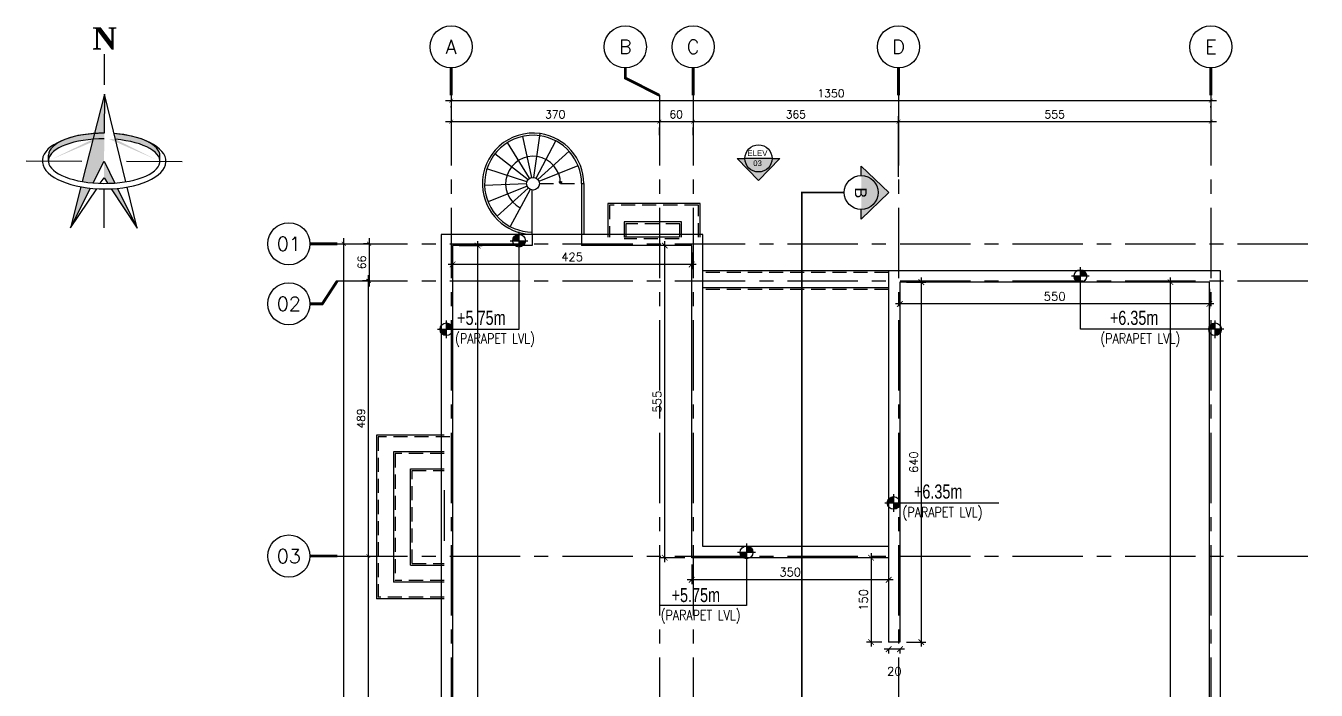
# Model space of a CAD drawing. Header units: centimetres. Extents: x -2093 to 2270, y -504 to 3084.
# Drawn here: x -23 to 2270, y 1902 to 3084 of the extents above; entities that cross this region are included whole.
import ezdxf
from ezdxf.enums import TextEntityAlignment as Align

# ---------------------------------------------------------------- set-up
doc = ezdxf.new("R2010")
doc.units = ezdxf.units.CM
doc.header["$LTSCALE"] = 100
doc.header["$MEASUREMENT"] = 0
for name, pattern in [('GRID$0$GRID$0$XREF GRID$0$GRIDS$0$CENTER', [2, 1.25, -0.25, 0.25, -0.25]), ('GRID$0$GRIDS$0$CENTER', [2, 1.25, -0.25, 0.25, -0.25]), ('HIDDEN', [0.375, 0.25, -0.125]), ('XREF CUTTING LINES$0$ACAD_ISO10W100', [18, 12, -3, 0, -3]), ('XREF CUTTING LINES$0$DASHDOT', [1, 0.5, -0.25, 0, -0.25])]:
    doc.linetypes.add(name, pattern=pattern)
for name, color, linetype in [('$0$FINAL PLOT NORTH', 4, 'Continuous'), ('$0$NORTH', 4, 'Continuous'), ('DIM IN', 1, 'Continuous'), ('GRID$0$DIM IN', 1, 'Continuous'), ('GRID$0$GRID', 11, 'GRID$0$GRIDS$0$CENTER'), ('GRID$0$XREF GRID', 11, 'GRID$0$GRID$0$XREF GRID$0$GRIDS$0$CENTER'), ('LVL', 2, 'Continuous'), ('STAIR', 4, 'Continuous'), ('STAIRS', 4, 'Continuous'), ('WALL-01', 7, 'Continuous'), ('WALL-02', 3, 'Continuous'), ('WALL-03', 2, 'Continuous'), ('WINDOW', 1, 'Continuous'), ('XREF CUTTING LINES$0$ELEV', 2, 'XREF CUTTING LINES$0$ACAD_ISO10W100'), ('XREF CUTTING LINES$0$SECTION LINE', 6, 'XREF CUTTING LINES$0$DASHDOT'), ('XREF CUTTING LINES$0$WALL SECT LINE', 6, 'XREF CUTTING LINES$0$DASHDOT')]:
    doc.layers.add(name, color=color, linetype=linetype)
doc.layers.add('WALL', color=3, linetype='Continuous', lineweight=25)
doc.styles.add('$0$FINAL PLOT$0$TNR', font='timesbd.ttf')
doc.styles.add('22', font='romans.shx')
doc.styles.add('GRID$0$GRID$0$XREF GRID$0$GRIDS$0$18', font='romans.shx', dxfattribs={"width": 0.85, "height": 15})
doc.styles.add('GRID$0$GRIDS$0$18', font='romans.shx', dxfattribs={"width": 0.85, "height": 15})
doc.styles.add('GRID$0$ROMANS', font='romans')
doc.styles.add('ROMANS', font='romans')
doc.styles.add('STYLE6', font='swisscl.ttf')
doc.styles.add('XREF CUTTING LINES$0$ART', font='arial.ttf')
doc.styles.add('XREF CUTTING LINES$0$ART-PS-1', font='arial.ttf', dxfattribs={"height": 20})
doc.dimstyles.new('100', dxfattribs={"dimtxt": 15, "dimasz": 10, "dimexe": 8, "dimexo": 12, "dimgap": 6, "dimtad": 1, "dimdec": 0, "dimzin": 0, "dimdsep": 46, "dimtxsty": '22', "dimblk": 'ARCHTICK', "dimcen": 30, "dimdle": 8, "dimclrd": 1, "dimclre": 1, "dimclrt": 2, "dimadec": 0, "dimazin": 0, "dimtfac": 1, "dimtdec": 0, "dimtmove": 2, "dimatfit": 3, "dimldrblk": 'OBLIQUE', "dimfxl": 100, "dimtolj": 1, "dimtzin": 0, "dimarcsym": 0})
doc.dimstyles.new('GRID$0$AS-17-100', dxfattribs={"dimtxt": 14, "dimasz": 7, "dimexe": 10, "dimexo": 25, "dimgap": 6, "dimtad": 1, "dimtoh": 1, "dimdec": 0, "dimdsep": 46, "dimtxsty": 'GRID$0$ROMANS', "dimblk1": 'GRID$0$_ARCHTICK', "dimblk2": 'GRID$0$_ARCHTICK', "dimsah": 1, "dimcen": 25, "dimdle": 10, "dimclrd": 1, "dimclre": 1, "dimclrt": 2, "dimadec": 0, "dimazin": 0, "dimtfac": 1, "dimtdec": 0, "dimtofl": 0, "dimtmove": 2, "dimatfit": 3, "dimldrblk": 'GRID$0$_ARCHTICK', "dimfxl": 1, "dimtolj": 1, "dimtzin": 0, "dimarcsym": 0})

# ---------------------------------------------------------------- blocks, each defined once
blk = doc.blocks.new('_ARCHTICK')
at = {"color": 0, "linetype": 'ByBlock', "const_width": 0.15}
blk.add_lwpolyline([(-0.5, -0.5), (0.5, 0.5)], dxfattribs=at)
blk = doc.blocks.new('*D265')
at = {"layer": 'Defpoints', "color": 0, "transparency": 16777216}
for p in [(1160, 2138), (1510, 2138), (1160, 2098.8)]:
    blk.add_point(p, dxfattribs=at)
at = {"layer": 'DIM IN', "color": 1, "lineweight": -2, "transparency": 16777216}
for p, q in [((1160, 2126), (1160, 2090.8)), ((1510, 2126), (1510, 2090.8)), ((1518, 2098.8), (1152, 2098.8))]:
    blk.add_line(p, q, dxfattribs=at)
at = {"layer": 'DIM IN', "color": 1, "lineweight": -2, "transparency": 16777216, "xscale": 10, "yscale": 10, "zscale": 10, "rotation": 180}
blk.add_blockref('_ARCHTICK', (1160, 2098.8), dxfattribs=at)
at = {"layer": 'DIM IN', "color": 1, "lineweight": -2, "transparency": 16777216, "xscale": 10, "yscale": 10, "zscale": 10}
blk.add_blockref('_ARCHTICK', (1510, 2098.8), dxfattribs=at)
at = {"layer": 'DIM IN', "color": 2, "transparency": 16777216, "insert": (1335, 2112.3), "char_height": 15, "attachment_point": 5, "style": '22'}
blk.add_mtext('\\A1;350', dxfattribs=at)
blk = doc.blocks.new('_OBLIQUE')
at = {"color": 0, "linetype": 'ByBlock'}
blk.add_line((-0.5, -0.5), (0.5, 0.5), dxfattribs=at)
blk = doc.blocks.new('*D266')
at = {"layer": 'Defpoints', "color": 0, "transparency": 16777216}
for p in [(1112, 2693), (1160, 2693), (1160, 2138)]:
    blk.add_point(p, dxfattribs=at)
at = {"layer": 'DIM IN', "color": 1, "lineweight": -2, "transparency": 16777216}
for p, q in [((1148, 2693), (1104, 2693)), ((1112, 2130), (1112, 2701)), ((1148, 2138), (1104, 2138))]:
    blk.add_line(p, q, dxfattribs=at)
at = {"layer": 'DIM IN', "color": 1, "lineweight": -2, "transparency": 16777216, "xscale": 10, "yscale": 10, "zscale": 10}
for p, rotation in [((1112, 2693), 90), ((1112, 2138), 270)]:
    blk.add_blockref('_ARCHTICK', p, dxfattribs=dict(at, rotation=rotation))
at = {"layer": 'DIM IN', "color": 2, "transparency": 16777216, "insert": (1098.5, 2415.5), "char_height": 15, "attachment_point": 5, "rotation": 90, "style": '22'}
blk.add_mtext('\\A1;555', dxfattribs=at)
blk = doc.blocks.new('*D267')
at = {"layer": 'Defpoints', "color": 0, "transparency": 16777216}
for p in [(735, 2693), (1160, 2693), (735, 2659.4)]:
    blk.add_point(p, dxfattribs=at)
at = {"layer": 'DIM IN', "color": 1, "lineweight": -2, "transparency": 16777216}
for p, q in [((735, 2681), (735, 2651.4)), ((1160, 2681), (1160, 2651.4)), ((1168, 2659.4), (727, 2659.4))]:
    blk.add_line(p, q, dxfattribs=at)
at = {"layer": 'DIM IN', "color": 1, "lineweight": -2, "transparency": 16777216, "xscale": 10, "yscale": 10, "zscale": 10, "rotation": 180}
blk.add_blockref('_ARCHTICK', (735, 2659.4), dxfattribs=at)
at = {"layer": 'DIM IN', "color": 1, "lineweight": -2, "transparency": 16777216, "xscale": 10, "yscale": 10, "zscale": 10}
blk.add_blockref('_ARCHTICK', (1160, 2659.4), dxfattribs=at)
at = {"layer": 'DIM IN', "color": 2, "transparency": 16777216, "insert": (947.5, 2672.9), "char_height": 15, "attachment_point": 5, "style": '22'}
blk.add_mtext('\\A1;425', dxfattribs=at)
blk = doc.blocks.new('*D268')
at = {"layer": 'Defpoints', "color": 0, "transparency": 16777216}
for p in [(735, 2693), (735, 813), (779.6, 813)]:
    blk.add_point(p, dxfattribs=at)
at = {"layer": 'DIM IN', "color": 1, "lineweight": -2, "transparency": 16777216}
for p, q in [((747, 2693), (787.6, 2693)), ((779.6, 2701), (779.6, 805)), ((747, 813), (787.6, 813))]:
    blk.add_line(p, q, dxfattribs=at)
at = {"layer": 'DIM IN', "color": 1, "lineweight": -2, "transparency": 16777216, "xscale": 10, "yscale": 10, "zscale": 10}
for p, rotation in [((779.6, 2693), 90), ((779.6, 813), 270)]:
    blk.add_blockref('_ARCHTICK', p, dxfattribs=dict(at, rotation=rotation))
at = {"layer": 'DIM IN', "color": 2, "transparency": 16777216, "insert": (766.1, 1753), "char_height": 15, "attachment_point": 5, "rotation": 90, "style": '22'}
blk.add_mtext('\\A1;1880', dxfattribs=at)
blk = doc.blocks.new('*D275')
at = {"layer": 'Defpoints', "color": 0, "transparency": 16777216}
for p in [(2010.9, 2628), (2080, 2628), (2080, 773)]:
    blk.add_point(p, dxfattribs=at)
at = {"layer": 'DIM IN', "color": 1, "lineweight": -2, "transparency": 16777216}
for p, q in [((2068, 2628), (2002.9, 2628)), ((2010.9, 765), (2010.9, 2636)), ((2068, 773), (2002.9, 773))]:
    blk.add_line(p, q, dxfattribs=at)
at = {"layer": 'DIM IN', "color": 1, "lineweight": -2, "transparency": 16777216, "xscale": 10, "yscale": 10, "zscale": 10}
for p, rotation in [((2010.9, 2628), 90), ((2010.9, 773), 270)]:
    blk.add_blockref('_ARCHTICK', p, dxfattribs=dict(at, rotation=rotation))
at = {"layer": 'DIM IN', "color": 2, "transparency": 16777216, "insert": (1997.4, 1700.5), "char_height": 15, "attachment_point": 5, "rotation": 90, "style": '22'}
blk.add_mtext('\\A1;1855', dxfattribs=at)
blk = doc.blocks.new('*D276')
at = {"layer": 'Defpoints', "color": 0, "transparency": 16777216}
for p in [(1530, 2628), (2080, 2628), (1530, 2589.2)]:
    blk.add_point(p, dxfattribs=at)
at = {"layer": 'DIM IN', "color": 1, "lineweight": -2, "transparency": 16777216}
for p, q in [((1530, 2616), (1530, 2581.2)), ((2080, 2616), (2080, 2581.2)), ((2088, 2589.2), (1522, 2589.2))]:
    blk.add_line(p, q, dxfattribs=at)
at = {"layer": 'DIM IN', "color": 1, "lineweight": -2, "transparency": 16777216, "xscale": 10, "yscale": 10, "zscale": 10, "rotation": 180}
blk.add_blockref('_ARCHTICK', (1530, 2589.2), dxfattribs=at)
at = {"layer": 'DIM IN', "color": 1, "lineweight": -2, "transparency": 16777216, "xscale": 10, "yscale": 10, "zscale": 10}
blk.add_blockref('_ARCHTICK', (2080, 2589.2), dxfattribs=at)
at = {"layer": 'DIM IN', "color": 2, "transparency": 16777216, "insert": (1805, 2602.7), "char_height": 15, "attachment_point": 5, "style": '22'}
blk.add_mtext('\\A1;550', dxfattribs=at)
blk = doc.blocks.new('*D277')
at = {"layer": 'Defpoints', "color": 0, "transparency": 16777216}
for p in [(1530, 2628), (1530, 1988), (1568, 1988)]:
    blk.add_point(p, dxfattribs=at)
at = {"layer": 'DIM IN', "color": 1, "lineweight": -2, "transparency": 16777216}
for p, q in [((1542, 2628), (1576, 2628)), ((1568, 2636), (1568, 1980)), ((1542, 1988), (1576, 1988))]:
    blk.add_line(p, q, dxfattribs=at)
at = {"layer": 'DIM IN', "color": 1, "lineweight": -2, "transparency": 16777216, "xscale": 10, "yscale": 10, "zscale": 10}
for p, rotation in [((1568, 2628), 90), ((1568, 1988), 270)]:
    blk.add_blockref('_ARCHTICK', p, dxfattribs=dict(at, rotation=rotation))
at = {"layer": 'DIM IN', "color": 2, "transparency": 16777216, "insert": (1554.5, 2308), "char_height": 15, "attachment_point": 5, "rotation": 90, "style": '22'}
blk.add_mtext('\\A1;640', dxfattribs=at)
blk = doc.blocks.new('*D278')
at = {"layer": 'Defpoints', "color": 0, "transparency": 16777216}
for p in [(1510, 1988), (1510, 1975.4), (1530, 1988)]:
    blk.add_point(p, dxfattribs=at)
at = {"layer": 'DIM IN', "color": 1, "lineweight": -2, "transparency": 16777216}
for p, q in [((1538, 1975.4), (1502, 1975.4)), ((1510, 1976), (1510, 1967.4)), ((1530, 1976), (1530, 1967.4))]:
    blk.add_line(p, q, dxfattribs=at)
at = {"layer": 'DIM IN', "color": 1, "lineweight": -2, "transparency": 16777216, "xscale": 10, "yscale": 10, "zscale": 10, "rotation": 180}
blk.add_blockref('_ARCHTICK', (1510, 1975.4), dxfattribs=at)
at = {"layer": 'DIM IN', "color": 1, "lineweight": -2, "transparency": 16777216, "xscale": 10, "yscale": 10, "zscale": 10}
blk.add_blockref('_ARCHTICK', (1530, 1975.4), dxfattribs=at)
at = {"layer": 'DIM IN', "color": 2, "transparency": 16777216, "insert": (1520, 1935.9), "char_height": 15, "attachment_point": 5, "style": '22'}
blk.add_mtext('\\A1;20', dxfattribs=at)
blk = doc.blocks.new('*D279')
at = {"layer": 'Defpoints', "color": 0, "transparency": 16777216}
for p in [(1510, 2138), (1478.8, 1988), (1510, 1988)]:
    blk.add_point(p, dxfattribs=at)
at = {"layer": 'DIM IN', "color": 1, "lineweight": -2, "transparency": 16777216}
for p, q in [((1498, 2138), (1470.8, 2138)), ((1478.8, 2146), (1478.8, 1980)), ((1498, 1988), (1470.8, 1988))]:
    blk.add_line(p, q, dxfattribs=at)
at = {"layer": 'DIM IN', "color": 1, "lineweight": -2, "transparency": 16777216, "xscale": 10, "yscale": 10, "zscale": 10}
for p, rotation in [((1478.8, 2138), 90), ((1478.8, 1988), 270)]:
    blk.add_blockref('_ARCHTICK', p, dxfattribs=dict(at, rotation=rotation))
at = {"layer": 'DIM IN', "color": 2, "transparency": 16777216, "insert": (1465.3, 2063), "char_height": 15, "attachment_point": 5, "rotation": 90, "style": '22'}
blk.add_mtext('\\A1;150', dxfattribs=at)
blk = doc.blocks.new('GRID$0$_ARCHTICK')
at = {"color": 0, "linetype": 'ByBlock', "const_width": 0.15}
blk.add_lwpolyline([(-0.5, -0.5), (0.5, 0.5)], dxfattribs=at)
blk = doc.blocks.new('*D429')
at = {"layer": 'Defpoints', "color": 0, "transparency": 16777216}
for p in [(-972.5, 2930.6, 0), (-972.5, 2913.3), (-417.5, 2930.6, 0)]:
    blk.add_point(p, dxfattribs=at)
at = {"layer": 'GRID$0$DIM IN', "color": 1, "lineweight": -2, "transparency": 16777216}
for p, q in [((-407.5, 2913.3), (-982.5, 2913.3)), ((-972.5, 2905.6), (-972.5, 2903.3)), ((-417.5, 2905.6), (-417.5, 2903.3))]:
    blk.add_line(p, q, dxfattribs=at)
at = {"layer": 'GRID$0$DIM IN', "color": 1, "lineweight": -2, "transparency": 16777216, "xscale": 7, "yscale": 7, "zscale": 7, "rotation": 180}
blk.add_blockref('GRID$0$_ARCHTICK', (-972.5, 2913.3), dxfattribs=at)
at = {"layer": 'GRID$0$DIM IN', "color": 1, "lineweight": -2, "transparency": 16777216, "xscale": 7, "yscale": 7, "zscale": 7}
blk.add_blockref('GRID$0$_ARCHTICK', (-417.5, 2913.3), dxfattribs=at)
at = {"layer": 'GRID$0$DIM IN', "color": 2, "transparency": 16777216, "insert": (-695, 2926.3), "char_height": 14, "attachment_point": 5, "style": 'GRID$0$ROMANS'}
blk.add_mtext('\\A1;555', dxfattribs=at)
blk = doc.blocks.new('*D430')
at = {"layer": 'Defpoints', "color": 0, "transparency": 16777216}
for p in [(-1337.5, 2914.6), (-1337.5, 2913.3), (-972.5, 2790.2, 0)]:
    blk.add_point(p, dxfattribs=at)
at = {"layer": 'GRID$0$DIM IN', "color": 1, "lineweight": -2, "transparency": 16777216}
for p, q in [((-962.5, 2913.3), (-1347.5, 2913.3)), ((-972.5, 2815.2), (-972.5, 2923.3)), ((-1337.5, 2889.6), (-1337.5, 2903.3))]:
    blk.add_line(p, q, dxfattribs=at)
at = {"layer": 'GRID$0$DIM IN', "color": 1, "lineweight": -2, "transparency": 16777216, "xscale": 7, "yscale": 7, "zscale": 7, "rotation": 180}
blk.add_blockref('GRID$0$_ARCHTICK', (-1337.5, 2913.3), dxfattribs=at)
at = {"layer": 'GRID$0$DIM IN', "color": 1, "lineweight": -2, "transparency": 16777216, "xscale": 7, "yscale": 7, "zscale": 7}
blk.add_blockref('GRID$0$_ARCHTICK', (-972.5, 2913.3), dxfattribs=at)
at = {"layer": 'GRID$0$DIM IN', "color": 2, "transparency": 16777216, "insert": (-1155, 2926.3), "char_height": 14, "attachment_point": 5, "style": 'GRID$0$ROMANS'}
blk.add_mtext('\\A1;365', dxfattribs=at)
blk = doc.blocks.new('*D431')
at = {"layer": 'Defpoints', "color": 0, "transparency": 16777216}
for p in [(-1397.5, 2914.6, 0), (-1397.5, 2913.3), (-1337.5, 2914.6)]:
    blk.add_point(p, dxfattribs=at)
at = {"layer": 'GRID$0$DIM IN', "color": 1, "lineweight": -2, "transparency": 16777216}
for p, q in [((-1327.5, 2913.3), (-1407.5, 2913.3)), ((-1397.5, 2889.6), (-1397.5, 2903.3)), ((-1337.5, 2889.6), (-1337.5, 2903.3))]:
    blk.add_line(p, q, dxfattribs=at)
at = {"layer": 'GRID$0$DIM IN', "color": 1, "lineweight": -2, "transparency": 16777216, "xscale": 7, "yscale": 7, "zscale": 7, "rotation": 180}
blk.add_blockref('GRID$0$_ARCHTICK', (-1397.5, 2913.3), dxfattribs=at)
at = {"layer": 'GRID$0$DIM IN', "color": 1, "lineweight": -2, "transparency": 16777216, "xscale": 7, "yscale": 7, "zscale": 7}
blk.add_blockref('GRID$0$_ARCHTICK', (-1337.5, 2913.3), dxfattribs=at)
at = {"layer": 'GRID$0$DIM IN', "color": 2, "transparency": 16777216, "insert": (-1367.5, 2926.3), "char_height": 14, "attachment_point": 5, "style": 'GRID$0$ROMANS'}
blk.add_mtext('\\A1;60', dxfattribs=at)
blk = doc.blocks.new('*D432')
at = {"layer": 'Defpoints', "color": 0, "transparency": 16777216}
for p in [(-1767.5, 2960.3, 0), (-1397.5, 2950.8), (-1767.5, 2913.3)]:
    blk.add_point(p, dxfattribs=at)
at = {"layer": 'GRID$0$DIM IN', "color": 1, "lineweight": -2, "transparency": 16777216}
for p, q in [((-1767.5, 2935.3), (-1767.5, 2903.3)), ((-1387.5, 2913.3), (-1777.5, 2913.3)), ((-1397.5, 2925.8), (-1397.5, 2903.3))]:
    blk.add_line(p, q, dxfattribs=at)
at = {"layer": 'GRID$0$DIM IN', "color": 1, "lineweight": -2, "transparency": 16777216, "xscale": 7, "yscale": 7, "zscale": 7, "rotation": 180}
blk.add_blockref('GRID$0$_ARCHTICK', (-1767.5, 2913.3), dxfattribs=at)
at = {"layer": 'GRID$0$DIM IN', "color": 1, "lineweight": -2, "transparency": 16777216, "xscale": 7, "yscale": 7, "zscale": 7}
blk.add_blockref('GRID$0$_ARCHTICK', (-1397.5, 2913.3), dxfattribs=at)
at = {"layer": 'GRID$0$DIM IN', "color": 2, "transparency": 16777216, "insert": (-1582.5, 2926.3), "char_height": 14, "attachment_point": 5, "style": 'GRID$0$ROMANS'}
blk.add_mtext('\\A1;370', dxfattribs=at)
blk = doc.blocks.new('*D423')
at = {"layer": 'Defpoints', "color": 0, "transparency": 16777216}
for p in [(-1767.5, 2963.3, 0), (-417.5, 2963.3, 0), (-417.5, 2950.8)]:
    blk.add_point(p, dxfattribs=at)
at = {"layer": 'GRID$0$DIM IN', "color": 1, "lineweight": -2, "transparency": 16777216}
for p, q in [((-1777.5, 2950.8), (-407.5, 2950.8)), ((-1767.5, 2938.3), (-1767.5, 2940.8)), ((-417.5, 2938.3), (-417.5, 2940.8))]:
    blk.add_line(p, q, dxfattribs=at)
at = {"layer": 'GRID$0$DIM IN', "color": 1, "lineweight": -2, "transparency": 16777216, "xscale": 7, "yscale": 7, "zscale": 7, "rotation": 180}
blk.add_blockref('GRID$0$_ARCHTICK', (-1767.5, 2950.8), dxfattribs=at)
at = {"layer": 'GRID$0$DIM IN', "color": 1, "lineweight": -2, "transparency": 16777216, "xscale": 7, "yscale": 7, "zscale": 7}
blk.add_blockref('GRID$0$_ARCHTICK', (-417.5, 2950.8), dxfattribs=at)
at = {"layer": 'GRID$0$DIM IN', "color": 2, "transparency": 16777216, "insert": (-1092.5, 2963.8), "char_height": 14, "attachment_point": 5, "style": 'GRID$0$ROMANS'}
blk.add_mtext('\\A1;1350', dxfattribs=at)
blk = doc.blocks.new('*D424')
at = {"layer": 'Defpoints', "color": 0, "transparency": 16777216}
for p in [(-1887.8, 2696.2, 0), (-1913.3, 2630.3), (-1887.8, 2630.3)]:
    blk.add_point(p, dxfattribs=at)
at = {"layer": 'GRID$0$DIM IN', "color": 1, "lineweight": -2, "transparency": 16777216}
for p, q in [((-1913.3, 2706.2), (-1913.3, 2620.3)), ((-1912.8, 2696.2), (-1923.3, 2696.2)), ((-1912.8, 2630.3), (-1923.3, 2630.3))]:
    blk.add_line(p, q, dxfattribs=at)
at = {"layer": 'GRID$0$DIM IN', "color": 1, "lineweight": -2, "transparency": 16777216, "xscale": 7, "yscale": 7, "zscale": 7}
for p, rotation in [((-1913.3, 2696.2), 90), ((-1913.3, 2630.3), 270)]:
    blk.add_blockref('GRID$0$_ARCHTICK', p, dxfattribs=dict(at, rotation=rotation))
at = {"layer": 'GRID$0$DIM IN', "color": 2, "transparency": 16777216, "insert": (-1926.3, 2663.2), "char_height": 14, "attachment_point": 5, "rotation": 90, "style": 'GRID$0$ROMANS'}
blk.add_mtext('\\A1;66', dxfattribs=at)
blk = doc.blocks.new('*D425')
at = {"layer": 'Defpoints', "color": 0, "transparency": 16777216}
for p in [(-1887.8, 2630.3), (-1934.4, 2141), (-1914.8, 2141)]:
    blk.add_point(p, dxfattribs=at)
at = {"layer": 'GRID$0$DIM IN', "color": 1, "lineweight": -2, "transparency": 16777216}
for p, q in [((-1914.8, 2640.3), (-1914.8, 2131)), ((-1912.8, 2630.3), (-1924.8, 2630.3)), ((-1909.4, 2141), (-1904.8, 2141))]:
    blk.add_line(p, q, dxfattribs=at)
at = {"layer": 'GRID$0$DIM IN', "color": 1, "lineweight": -2, "transparency": 16777216, "xscale": 7, "yscale": 7, "zscale": 7}
for p, rotation in [((-1914.8, 2630.3), 90), ((-1914.8, 2141), 270)]:
    blk.add_blockref('GRID$0$_ARCHTICK', p, dxfattribs=dict(at, rotation=rotation))
at = {"layer": 'GRID$0$DIM IN', "color": 2, "transparency": 16777216, "insert": (-1927.8, 2385.6), "char_height": 14, "attachment_point": 5, "rotation": 90, "style": 'GRID$0$ROMANS'}
blk.add_mtext('\\A1;489', dxfattribs=at)
blk = doc.blocks.new('*D426')
at = {"layer": 'Defpoints', "color": 0, "transparency": 16777216}
for p in [(-1934.4, 2141), (-1934.4, 1438), (-1914.8, 1438)]:
    blk.add_point(p, dxfattribs=at)
at = {"layer": 'GRID$0$DIM IN', "color": 1, "lineweight": -2, "transparency": 16777216}
for p, q in [((-1914.8, 2151), (-1914.8, 1428)), ((-1909.4, 2141), (-1904.8, 2141)), ((-1909.4, 1438), (-1904.8, 1438))]:
    blk.add_line(p, q, dxfattribs=at)
at = {"layer": 'GRID$0$DIM IN', "color": 1, "lineweight": -2, "transparency": 16777216, "xscale": 7, "yscale": 7, "zscale": 7}
for p, rotation in [((-1914.8, 2141), 90), ((-1914.8, 1438), 270)]:
    blk.add_blockref('GRID$0$_ARCHTICK', p, dxfattribs=dict(at, rotation=rotation))
at = {"layer": 'GRID$0$DIM IN', "color": 2, "transparency": 16777216, "insert": (-1927.8, 1789.5), "char_height": 14, "attachment_point": 5, "rotation": 90, "style": 'GRID$0$ROMANS'}
blk.add_mtext('\\A1;703', dxfattribs=at)
blk = doc.blocks.new('*D428')
at = {"layer": 'Defpoints', "color": 0, "transparency": 16777216}
for p in [(-1992, 2696.2), (-1958.3, 2696.2), (-1992, 815.5)]:
    blk.add_point(p, dxfattribs=at)
at = {"layer": 'GRID$0$DIM IN', "color": 1, "lineweight": -2, "transparency": 16777216}
for p, q in [((-1958.3, 805.5), (-1958.3, 2706.2)), ((-1967, 2696.2), (-1948.3, 2696.2)), ((-1967, 815.5), (-1948.3, 815.5))]:
    blk.add_line(p, q, dxfattribs=at)
at = {"layer": 'GRID$0$DIM IN', "color": 1, "lineweight": -2, "transparency": 16777216, "xscale": 7, "yscale": 7, "zscale": 7}
for p, rotation in [((-1958.3, 2696.2), 90), ((-1958.3, 815.5), 270)]:
    blk.add_blockref('GRID$0$_ARCHTICK', p, dxfattribs=dict(at, rotation=rotation))
at = {"layer": 'GRID$0$DIM IN', "color": 2, "transparency": 16777216, "insert": (-1971.3, 1755.8), "char_height": 14, "attachment_point": 5, "rotation": 90, "style": 'GRID$0$ROMANS'}
blk.add_mtext('\\A1;1881', dxfattribs=at)
blk = doc.blocks.new('XREF CUTTING LINES')
at = {"layer": 'XREF CUTTING LINES$0$ELEV'}
h = blk.add_hatch(color=251, dxfattribs=at)
edge = h.paths.add_edge_path()
edge.add_line((-1183.6, 2848), (-1197.2, 2848))
edge.add_ellipse((-1221.3, 2848), major_axis=(-17, -17), ratio=1, start_angle=-45, end_angle=135, ccw=False)
edge.add_line((-1245.4, 2848), (-1259, 2848))
edge.add_line((-1259, 2848), (-1221.3, 2808.6))
edge.add_line((-1221.3, 2808.6), (-1183.6, 2848))
at = {"layer": 'XREF CUTTING LINES$0$SECTION LINE'}
h = blk.add_hatch(color=251, dxfattribs=at)
edge = h.paths.add_edge_path()
edge.add_line((-1038.8, 2834.5), (-1038.8, 2817.5))
edge.add_ellipse((-1038.8, 2787.4), major_axis=(21.3, -21.3), ratio=1, start_angle=-45, end_angle=135, ccw=False)
edge.add_line((-1038.8, 2757.3), (-1038.8, 2740.3))
edge.add_line((-1038.8, 2740.3), (-989.6, 2787.4))
edge.add_line((-989.6, 2787.4), (-1038.8, 2834.5))
at = {"layer": 'XREF CUTTING LINES$0$ELEV', "color": 2, "linetype": 'Continuous'}
blk.add_line((-1197.2, 2848), (-1245.4, 2848), dxfattribs=at)
for points in [[(-1183.6, 2848), (-1221.3, 2808.6), (-1259, 2848), (-1245.4, 2848)], [(-1197.2, 2848), (-1183.6, 2848)]]:
    blk.add_lwpolyline(points, dxfattribs=at)
blk.add_circle((-1221.3, 2848), 24.1, dxfattribs=at)
at = {"layer": 'XREF CUTTING LINES$0$SECTION LINE', "color": 2, "linetype": 'Continuous'}
blk.add_lwpolyline([(-1038.8, 2817.5), (-1038.8, 2834.5), (-989.6, 2787.4), (-1038.8, 2740.3), (-1038.8, 2757.3)], dxfattribs=at)
blk.add_circle((-1038.8, 2787.4), 30.1, dxfattribs=at)
at = {"layer": 'XREF CUTTING LINES$0$WALL SECT LINE', "const_width": 3.32}
blk.add_lwpolyline([(-1068.9, 2787.4), (-1144.4, 2787.4), (-1144.4, 485.9)], dxfattribs=at)
at = {"layer": 'XREF CUTTING LINES$0$WALL SECT LINE', "color": 6}
blk.add_lwpolyline([(-1144.4, 2787.4), (-1068.9, 2787.4)], dxfattribs=at)
at = {"layer": 'XREF CUTTING LINES$0$ELEV', "style": 'XREF CUTTING LINES$0$ART-PS-1'}
for s, p in [('ELEV', (-1223.2, 2857.6)), ('03', (-1223, 2839.5))]:
    blk.add_text(s, height=9.95, dxfattribs=at).set_placement(p, align=Align.MIDDLE_CENTER)
at = {"layer": 'XREF CUTTING LINES$0$SECTION LINE', "color": 2, "style": 'XREF CUTTING LINES$0$ART'}
blk.add_text('B', height=20.9, rotation=270, dxfattribs=at).set_placement((-1039.6, 2786.8), align=Align.MIDDLE_CENTER)
blk = doc.blocks.new('03')
at = {"layer": 'STAIRS', "color": 8}
for p, q in [((4137.5, 2708), (4040, 2708)), ((4510, 2648), (4180, 2648)), ((4510, 2618), (4180, 2618)), ((3600, 2356.2), (3600, 2064.7)), ((3720, 2356.2), (3600, 2356.2)), ((3630, 2326.2), (3630, 2094.7)), ((3720, 2326.2), (3630, 2326.2)), ((3660, 2124.7), (3660, 2296.2)), ((3660, 2296.2), (3720, 2296.2)), ((3720, 2258), (3720, 2168)), ((3660, 2124.7), (3720, 2124.7)), ((3720, 2094.7), (3630, 2094.7)), ((3720, 2064.7), (3600, 2064.7)), ((4108.9, 803), (4108.9, 678)), ((4138.9, 803), (4138.9, 708)), ((4168.9, 738), (4168.9, 803)), ((4518, 763), (4518, 738)), ((4548, 763), (4548, 708)), ((4578, 763), (4578, 678)), ((4518, 738), (4168.9, 738)), ((4138.9, 708), (4355.1, 708)), ((4548, 708), (4355.1, 708)), ((4108.9, 678), (4355.1, 678)), ((4578, 678), (4355.1, 678))]:
    blk.add_line(p, q, dxfattribs=at)
at = {"layer": 'STAIRS', "color": 8, "linetype": 'HIDDEN'}
for p, q in [((4137.5, 2705), (4040, 2705)), ((4510, 2645), (4180, 2645)), ((4510, 2615), (4180, 2615)), ((3603, 2353.2), (3603, 2067.7)), ((3730, 2353.2), (3603, 2353.2)), ((3633, 2323.2), (3633, 2097.7)), ((3720, 2323.2), (3633, 2323.2)), ((3663, 2127.7), (3663, 2293.2)), ((3663, 2293.2), (3720, 2293.2)), ((3663, 2127.7), (3720, 2127.7)), ((3720, 2097.7), (3633, 2097.7)), ((3720, 2067.7), (3603, 2067.7)), ((4111.9, 803), (4111.9, 681)), ((4141.9, 803), (4141.9, 711)), ((4171.9, 803), (4171.9, 741)), ((4515, 763), (4515, 741)), ((4545, 763), (4545, 711)), ((4575, 763), (4575, 681)), ((4515, 741), (4171.9, 741)), ((4141.9, 711), (4328.7, 711)), ((4545, 711), (4355.1, 711)), ((4111.9, 681), (4328.7, 681)), ((4575, 681), (4355.1, 681))]:
    blk.add_line(p, q, dxfattribs=at)
at = {"layer": 'STAIRS', "color": 8}
for points in [[(4175, 2708), (4175, 2768), (4011.1, 2768), (4011.1, 2708)], [(4142, 2708), (4142, 2735), (4040, 2735), (4040, 2708)]]:
    blk.add_lwpolyline(points, dxfattribs=at)
at = {"layer": 'STAIRS', "color": 8, "linetype": 'HIDDEN'}
for points in [[(4172, 2708), (4172, 2765), (4014.1, 2765), (4014.1, 2708)], [(4139, 2708), (4139, 2732), (4043, 2732), (4043, 2708)]]:
    blk.add_lwpolyline(points, dxfattribs=at)
blk = doc.blocks.new('spiral')
at = {"layer": 'STAIR'}
for p, q in [((879.7, 2814.3), (890.6, 2892.1)), ((872, 2812.7), (832.4, 2876.1)), ((875.7, 2814.2), (860.1, 2887.3)), ((883.4, 2813.1), (918.5, 2879.1)), ((869.1, 2810), (810.1, 2856.1)), ((886.6, 2810.6), (942.1, 2860.7)), ((867.2, 2806.5), (796.1, 2829.6)), ((888.7, 2807.3), (958, 2835.3)), ((866.6, 2802.6), (791.9, 2800)), ((867.5, 2798.7), (798.1, 2770.7)), ((964.3, 2803.4), (968.1, 2803.4)), ((964.3, 2803.4), (964.3, 2713)), ((968.1, 2803.4), (968.1, 2713)), ((869.6, 2795.3), (814, 2745.3)), ((872.7, 2792.9), (837.6, 2726.9)), ((876.7, 2713), (876.7, 2791.6))]:
    blk.add_line(p, q, dxfattribs=at)
at = {"layer": 'STAIR', "linetype": 'HIDDEN'}
blk.add_line((889.5, 2803.4), (964.3, 2803.4), dxfattribs=at)
at = {"layer": 'STAIR'}
blk.add_lwpolyline([(929.3, 2807), (926.9, 2803.4), (924.3, 2806.8)], dxfattribs=at)
blk.add_circle((878.1, 2803), 11.4, dxfattribs=at)
for centre, radius, start, end in [((878.1, 2803), 90, 82.0015, 182.0015), ((878.1, 2803), 90, 0.2542, 82.0015), ((878.1, 2803), 86.2, 82.0015, 182.0015), ((878.1, 2803), 86.2, 0.2654, 82.0015), ((878.1, 2803), 48.8, 0.4687, 242.0015), ((878.1, 2803), 90, 182.0015, 269.1226), ((878.1, 2803), 86.2, 182.0015, 269.0838), ((901, 2844.8), 48.8, 302.0015, 302.1027)]:
    blk.add_arc(centre, radius, start, end, dxfattribs=at)
blk = doc.blocks.new('$0$FINAL PLOT$0$NORTH-03')
at = {"layer": '$0$FINAL PLOT NORTH'}
h = blk.add_hatch(color=256, dxfattribs=at)
edge = h.paths.add_edge_path()
edge.add_line((378.6, -237.6), (378.6, -281.7))
edge.add_line((378.6, -281.7), (357, -324.9))
edge.add_ellipse((378.6, -281.7), major_axis=(110.1, 0), ratio=0.399921, start_angle=246.9258, end_angle=258.6923, ccw=False)
edge.add_line((335.4, -322.2), (356.4, -238.5))
edge.add_ellipse((378.6, -281.7), major_axis=(110.1, 0), ratio=0.399921, start_angle=90, end_angle=101.6552, ccw=False)
edge = h.paths.add_edge_path()
edge.add_ellipse((378.6, -281.7), major_axis=(122.1, 0), ratio=0.450994, start_angle=247.9688, end_angle=257.2925)
edge.add_line((351.8, -335.4), (312.5, -413.8))
edge.add_line((312.5, -413.8), (332.8, -332.7))
edge = h.paths.add_edge_path()
edge.add_ellipse((378.6, -281.7), major_axis=(122.1, 0), ratio=0.450994, start_angle=90, end_angle=99.1655)
edge.add_line((359.2, -227.3), (378.6, -149.5))
edge.add_line((378.6, -149.5), (378.6, -226.6))
h = blk.add_hatch(color=256, dxfattribs=at)
edge = h.paths.add_edge_path()
edge.add_ellipse((378.6, -281.7), major_axis=(110.1, 0), ratio=0.399921, start_angle=101.6552, end_angle=180, ccw=False)
edge.add_line((356.4, -238.5), (359.2, -227.3))
edge.add_ellipse((378.6, -281.7), major_axis=(122.1, 0), ratio=0.450994, start_angle=99.1655, end_angle=126.2962)
edge.add_ellipse((378.6, -270.5), major_axis=(110.1, 0), ratio=0.399921, start_angle=131.0071, end_angle=180)
edge.add_line((268.5, -270.5), (268.5, -281.4))
edge = h.paths.add_edge_path()
edge.add_ellipse((378.6, -281.7), major_axis=(110.1, 0), ratio=0.399921, start_angle=90, end_angle=101.6552, ccw=False)
edge.add_line((378.6, -237.6), (378.6, -226.6))
edge.add_ellipse((378.6, -281.7), major_axis=(122.1, 0), ratio=0.450994, start_angle=90, end_angle=99.1655)
edge.add_line((359.2, -227.3), (356.4, -238.5))
edge = h.paths.add_edge_path()
edge.add_ellipse((378.6, -281.7), major_axis=(122.1, 0), ratio=0.450994, start_angle=413.7038, end_angle=440.8345)
edge.add_line((398.1, -227.3), (400.9, -238.5))
edge.add_ellipse((378.6, -281.7), major_axis=(110.1, 0), ratio=0.399921, start_angle=360, end_angle=438.3448, ccw=False)
edge.add_line((488.8, -281.4), (488.8, -270.5))
edge.add_ellipse((378.6, -270.5), major_axis=(110.1, 0), ratio=0.399921, start_angle=0, end_angle=48.9929)
h = blk.add_hatch(color=256, dxfattribs=at)
edge = h.paths.add_edge_path()
edge.add_ellipse((378.6, -281.7), major_axis=(110.1, 0), ratio=0.399921, start_angle=273.7883, end_angle=281.3077)
edge.add_line((400.2, -324.9), (378.6, -281.7))
edge.add_line((378.6, -281.7), (378.6, -314.7))
edge.add_line((378.6, -314.7), (385.9, -325.6))
edge = h.paths.add_edge_path()
edge.add_line((444.7, -413.8), (405.5, -335.4))
edge.add_ellipse((378.6, -281.7), major_axis=(122.1, 0), ratio=0.450994, start_angle=276.7859, end_angle=282.7075, ccw=False)
edge.add_line((393, -336.3), (444.7, -413.8))
for p, q in [((378.6, -130.7), (378.3, -70.1)), ((378.6, -149.5), (335.4, -322.2)), ((378.6, -149.5), (378.6, -226.6)), ((421.8, -322.2), (378.6, -149.5)), ((268.5, -281.7), (268.5, -270.5)), ((488.8, -281.7), (488.8, -270.5)), ((224.6, -281.7), (334.6, -281.7)), ((357, -324.9), (378.6, -281.7)), ((378.6, -281.7), (400.2, -324.9)), ((422.7, -281.7), (532.7, -281.7)), ((371.3, -325.6), (378.6, -314.7)), ((378.6, -314.7), (385.9, -325.6)), ((332.8, -332.7), (312.5, -413.8)), ((312.5, -413.8), (351.8, -335.4)), ((312.5, -413.8), (364.2, -336.3)), ((378.6, -336.7), (378.6, -413.8)), ((393, -336.3), (444.7, -413.8)), ((405.5, -335.4), (444.7, -413.8)), ((444.7, -413.8), (424.4, -332.7))]:
    blk.add_line(p, q, dxfattribs=at)
for centre, major_axis, ratio, start_param, end_param in [((378.6, -281.7), (122.1, 0), 0.450994, 1.570796, 7.694013), ((378.6, -270.5), (110.1, 0), 0.399921, 1.570796, 3.141593), ((378.6, -270.5), (110.1, 0), 0.399921, 0, 1.393624), ((378.6, -281.7), (110.1, 0), 0.399921, 1.570796, 7.65056)]:
    blk.add_ellipse(centre, major_axis=major_axis, ratio=ratio, start_param=start_param, end_param=end_param, dxfattribs=at)
at = {"layer": '$0$FINAL PLOT NORTH', "style": '$0$FINAL PLOT$0$TNR'}
blk.add_text('N', height=44, rotation=0.2538, dxfattribs=at).set_placement((378.6, -39.3), align=Align.MIDDLE)
blk = doc.blocks.new('GRID')
at = {"layer": 'GRID$0$XREF GRID'}
for p, q in [((-1767.5, 2960.3, 0), (-1767.5, 522.8)), ((-1397.5, 2960.3, 0), (-1397.5, 522.8, 0)), ((-1337.5, 2960.3), (-1337.5, 522.8, 0)), ((-972.5, 2960.3, 0), (-972.5, 522.8)), ((-417.5, 2960.3, 0), (-417.5, 522.8)), ((-1969.8, 2696.2), (-230.2, 2696.2)), ((-1969.8, 2630.3), (-230.2, 2630.3)), ((-1969.8, 2141), (-230.2, 2141))]:
    blk.add_line(p, q, dxfattribs=at)
at = {"layer": 'GRID$0$XREF GRID', "color": 3, "linetype": 'Continuous', "const_width": 5, "elevation": 0}
for points in [[(-1767.5, 3008.9), (-1767.5, 2960.3)], [(-1458, 3008.9), (-1458, 2991), (-1397.5, 2960.3)], [(-972.5, 3008.9), (-972.5, 2960.3)], [(-417.5, 3008.9), (-417.5, 2960.3)]]:
    blk.add_lwpolyline(points, dxfattribs=at)
at = {"layer": 'GRID$0$XREF GRID', "color": 3, "linetype": 'Continuous', "const_width": 5}
for points in [[(-1337.5, 3008.9), (-1337.5, 2960.3)], [(-1969.8, 2696.2), (-2018.4, 2696.2)], [(-1969.8, 2630.3), (-1996.4, 2589.5), (-2018.4, 2589.5)], [(-1969.8, 2141), (-2018.4, 2141)]]:
    blk.add_lwpolyline(points, dxfattribs=at)
at = {"layer": 'GRID$0$XREF GRID', "color": 3, "linetype": 'Continuous'}
for centre in [(-1767.5, 3046.4, 0), (-1458, 3046.4, 0), (-1337.5, 3046.4), (-972.5, 3046.4, 0), (-417.5, 3046.4, 0), (-2055.9, 2696.2), (-2055.9, 2589.5), (-2055.9, 2141)]:
    blk.add_circle(centre, 37.5, dxfattribs=at)
at = {"layer": 'GRID$0$GRID', "color": 4, "linetype": 'Continuous', "style": 'GRID$0$GRIDS$0$18'}
for s, p in [('A', (-1767.5, 3046.4, 0)), ('B', (-1458, 3046.4, 0)), ('C', (-1337.5, 3046.4)), ('D', (-972.5, 3046.4, 0)), ('E', (-417.5, 3046.4, 0))]:
    blk.add_text(s, height=25, dxfattribs=at).set_placement(p, align=Align.MIDDLE)
at = {"layer": 'GRID$0$XREF GRID', "color": 4, "linetype": 'Continuous', "style": 'GRID$0$GRID$0$XREF GRID$0$GRIDS$0$18'}
for s, p in [('01', (-2055.9, 2696.2)), ('02', (-2055.9, 2589.5)), ('03', (-2055.9, 2141))]:
    blk.add_text(s, height=25, dxfattribs=at).set_placement(p, align=Align.MIDDLE)
at = {"layer": 'GRID$0$DIM IN'}
for base, p1, p2, picture, middle in [((-417.5, 2950.8), (-1767.5, 2963.3, 0), (-417.5, 2963.3, 0), '*D423', (-1092.5, 2963.8)), ((-1767.5, 2913.3), (-1397.5, 2950.8), (-1767.5, 2960.3, 0), '*D432', (-1582.5, 2926.3)), ((-1397.5, 2913.3), (-1337.5, 2914.6), (-1397.5, 2914.6, 0), '*D431', (-1367.5, 2926.3)), ((-1337.5, 2913.3), (-972.5, 2790.2, 0), (-1337.5, 2914.6), '*D430', (-1155, 2926.3)), ((-972.5, 2913.3), (-417.5, 2930.6, 0), (-972.5, 2930.6, 0), '*D429', (-695, 2926.3))]:
    dim = blk.add_linear_dim(base=base, p1=p1, p2=p2, dimstyle='GRID$0$AS-17-100', dxfattribs=at)
    dim.commit()
    dim.dimension.update_dxf_attribs({"geometry": picture, "text_midpoint": middle})
for base, p1, p2, picture, middle in [((-1958.3, 2696.2), (-1992, 815.5), (-1992, 2696.2), '*D428', (-1971.3, 1755.8)), ((-1913.3, 2630.3), (-1887.8, 2696.2, 0), (-1887.8, 2630.3), '*D424', (-1926.3, 2663.2)), ((-1914.8, 2141), (-1887.8, 2630.3), (-1934.4, 2141), '*D425', (-1927.8, 2385.6)), ((-1914.8, 1438), (-1934.4, 2141), (-1934.4, 1438), '*D426', (-1927.8, 1789.5))]:
    dim = blk.add_linear_dim(base=base, p1=p1, p2=p2, angle=90, dimstyle='GRID$0$AS-17-100', dxfattribs=at)
    dim.commit()
    dim.dimension.update_dxf_attribs({"geometry": picture, "text_midpoint": middle})

msp = doc.modelspace()

# ---------------------------------------------------------------- hatches: boundary and pattern name
at = {"layer": 'LVL'}
h = msp.add_hatch(color=256, dxfattribs=at)
h.paths.add_polyline_path([(853.2, 2712.9, 0.414214), (841.9, 2701.7), (853.2, 2701.7)])
h.paths.add_polyline_path([(864.4, 2701.7), (853.2, 2701.7), (853.2, 2690.4, 0.414214)])
h = msp.add_hatch(color=256, dxfattribs=at)
h.paths.add_polyline_path([(1850.8, 2650, -0.414214), (1862.1, 2638.7), (1850.8, 2638.7)])
h.paths.add_polyline_path([(1839.6, 2638.7), (1850.8, 2638.7), (1850.8, 2627.5, -0.414214)])
h = msp.add_hatch(color=256, dxfattribs=at)
h.paths.add_polyline_path([(712.8, 2544.3, 0.414214), (724, 2533), (724, 2544.3)])
h.paths.add_polyline_path([(724, 2555.5), (724, 2544.3), (735.3, 2544.3, 0.414214)])
h = msp.add_hatch(color=256, dxfattribs=at)
h.paths.add_polyline_path([(2101.2, 2544.3, -0.414214), (2090, 2533), (2090, 2544.3)])
h.paths.add_polyline_path([(2090, 2555.5), (2090, 2544.3), (2078.7, 2544.3, -0.414214)])
h = msp.add_hatch(color=256, dxfattribs=at)
h.paths.add_polyline_path([(1507.5, 2235.4, -0.414214), (1518.8, 2246.7), (1518.8, 2235.4)])
h.paths.add_polyline_path([(1518.8, 2224.2), (1518.8, 2235.4), (1530, 2235.4, -0.414214)])
h = msp.add_hatch(color=256, dxfattribs=at)
h.paths.add_polyline_path([(1257.4, 2158.7, -0.414214), (1268.6, 2147.5), (1257.4, 2147.5)])
h.paths.add_polyline_path([(1246.1, 2147.5), (1257.4, 2147.5), (1257.4, 2136.2, -0.414214)])

# ---------------------------------------------------------------- linework, layer by layer
at = {"layer": 'DIM IN'}
msp.add_lwpolyline([(2100, 2648), (1510, 2648), (1510, 2158), (1180, 2158), (1180, 2713), (715, 2713), (715, 793), (1510, 793), (1510, 758), (1810, 758), (1810, 753), (2100, 753)], close=True, dxfattribs=at)
at = {"layer": 'LVL'}
for p, q in [((837.4, 2701.7), (868.9, 2701.7)), ((1866.6, 2638.7), (1835.1, 2638.7)), ((724, 2528.5), (724, 2560)), ((2090, 2528.5), (2090, 2560)), ((1518.8, 2251.2, 0), (1518.8, 2219.7, 0)), ((1273.1, 2147.5), (1241.6, 2147.5))]:
    msp.add_line(p, q, dxfattribs=at)
for points in [[(708.3, 2544.3), (853.2, 2544.3), (853.2, 2717.4)], [(2105.7, 2544.3), (1850.8, 2544.3), (1850.8, 2654.5)], [(1257.4, 2163.2), (1257.4, 2053), (1103.9, 2053)]]:
    msp.add_lwpolyline(points, dxfattribs=at)
at = {"layer": 'LVL', "elevation": 0}
msp.add_lwpolyline([(1503, 2235.4), (1705.8, 2235.4)], dxfattribs=at)
at = {"layer": 'LVL'}
for centre in [(853.2, 2701.7), (1850.8, 2638.7), (724, 2544.3), (2090, 2544.3), (1518.8, 2235.4, 0), (1257.4, 2147.5)]:
    msp.add_circle(centre, 11.3, dxfattribs=at)
at = {"layer": 'WALL-02'}
for p, q in [((2100, 2648), (1510, 2648)), ((1510, 2648), (1510, 2138)), ((2100, 753), (2100, 2648)), ((2080, 2628), (1530, 2628)), ((1530, 2628), (1530, 1988)), ((2080, 773), (2080, 2628)), ((1510, 2138), (1510, 1988)), ((1530, 1988), (1510, 1988))]:
    msp.add_line(p, q, dxfattribs=at)
at = {"layer": 'WALL-03'}
for p, q in [((715, 2713), (715, 793)), ((876.7, 2713), (715, 2713)), ((876.7, 2713), (876.7, 2693)), ((1180, 2713), (964.3, 2713)), ((964.3, 2713), (964.3, 2693)), ((1180, 2158), (1180, 2713)), ((735, 2693), (735, 813)), ((876.7, 2693), (735, 2693)), ((1160, 2693), (964.3, 2693)), ((1160, 2138), (1160, 2693)), ((1510, 2158), (1180, 2158)), ((1510, 2138), (1160, 2138))]:
    msp.add_line(p, q, dxfattribs=at)

# ---------------------------------------------------------------- block references
at = {"layer": '$0$NORTH', "xscale": 0.9000000000000006, "yscale": 0.9000000000000006, "zscale": 0.9000000000000006, "rotation": 359.746219693848}
msp.add_blockref('$0$FINAL PLOT$0$NORTH-03', (-223.8, 3098.3), dxfattribs=at)
at = {"layer": 'STAIRS'}
msp.add_blockref('03', (-3000, 0), dxfattribs=at)
at = {"layer": 'WALL'}
msp.add_blockref('spiral', (0, 0), dxfattribs=at)
at = {"layer": 'WALL-01'}
msp.add_blockref('GRID', (2500, 0), dxfattribs=at)
at = {"layer": 'WINDOW'}
msp.add_blockref('XREF CUTTING LINES', (2500, 0), dxfattribs=at)

# ---------------------------------------------------------------- texts
at = {"layer": 'LVL', "style": 'STYLE6'}
for s, p in [('+5.75m', (743.1, 2552.1, 0)), ('+6.35m', (1903.1, 2552.1, 0)), ('+6.35m', (1554.9, 2243.2)), ('+5.75m', (1124.2, 2059.2, 0))]:
    msp.add_text(s, height=25, dxfattribs=at).set_placement(p)
at = {"layer": 'LVL', "style": 'ROMANS', "width": 0.8}
for p in [(739.6, 2518.8, 0), (1886.3, 2518.8, 0), (1534.7, 2209.9), (1104.9, 2026.8, 0)]:
    msp.add_text('(PARAPET LVL)', height=18, dxfattribs=at).set_placement(p)

# ---------------------------------------------------------------- dimensions: what is measured, and where the dimension line sits
at = {"layer": 'DIM IN'}
for base, p1, p2, picture, middle in [((735, 2659.4), (1160, 2693), (735, 2693), '*D267', (947.5, 2672.9)), ((1530, 2589.2), (2080, 2628), (1530, 2628), '*D276', (1805, 2602.7)), ((1160, 2098.8), (1510, 2138), (1160, 2138), '*D265', (1335, 2112.3)), ((1510, 1975.4), (1530, 1988), (1510, 1988), '*D278', (1520, 1935.9))]:
    dim = msp.add_linear_dim(base=base, p1=p1, p2=p2, dimstyle='100', override={"dimfxl": 0.075}, dxfattribs=at)
    dim.commit()
    dim.dimension.update_dxf_attribs({"geometry": picture, "text_midpoint": middle})
for base, p1, p2, picture, middle in [((779.6, 813), (735, 2693), (735, 813), '*D268', (766.1, 1753)), ((1112, 2693), (1160, 2138), (1160, 2693), '*D266', (1098.5, 2415.5)), ((1568, 1988), (1530, 2628), (1530, 1988), '*D277', (1554.5, 2308)), ((2010.9, 2628), (2080, 773), (2080, 2628), '*D275', (1997.4, 1700.5)), ((1478.8, 1988), (1510, 2138), (1510, 1988), '*D279', (1465.3, 2063))]:
    dim = msp.add_linear_dim(base=base, p1=p1, p2=p2, angle=90, dimstyle='100', override={"dimfxl": 0.075}, dxfattribs=at)
    dim.commit()
    dim.dimension.update_dxf_attribs({"geometry": picture, "text_midpoint": middle})

doc.saveas('drawing.dxf')
